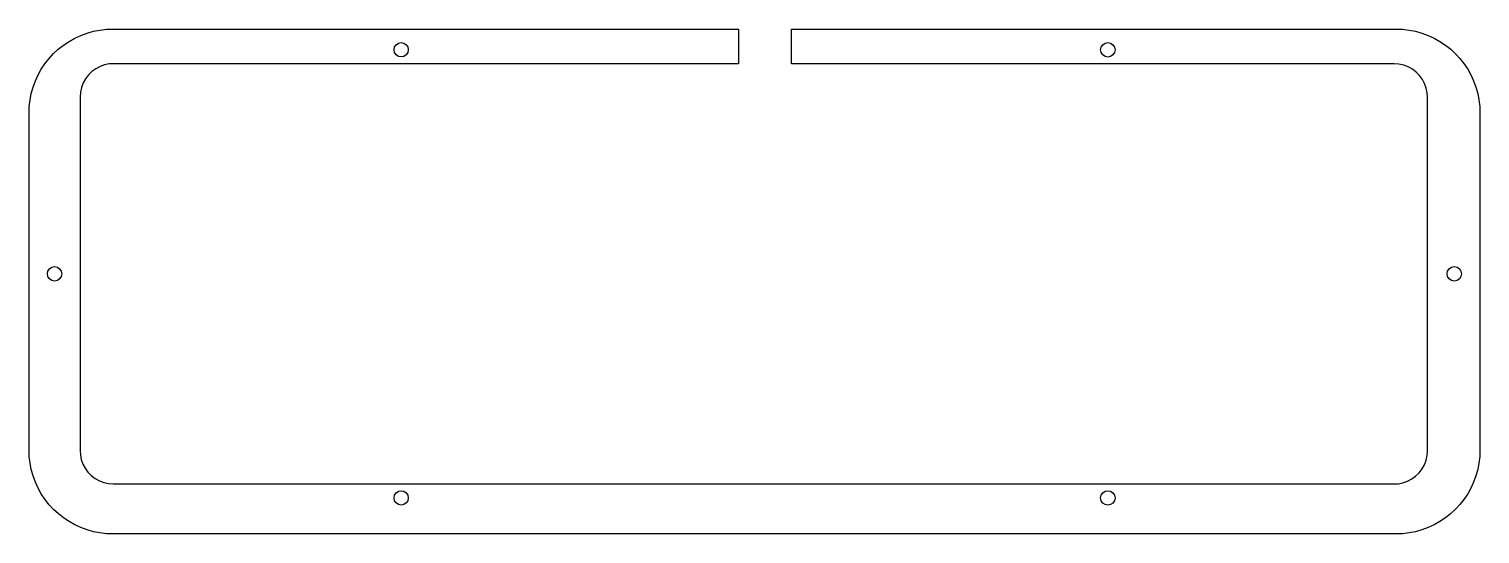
# Model space of a CAD drawing. Header units: millimetres. Extents: x -15 to 314, y -15 to 99.
import ezdxf

# ---------------------------------------------------------------- set-up
doc = ezdxf.new("R2010")
doc.units = ezdxf.units.MM
doc.layers.get('0').update_dxf_attribs({"linetype": 'CONTINUOUS'})

msp = doc.modelspace()

# ---------------------------------------------------------------- linework, layer by layer
msp.add_lwpolyline([(145.7, 99.28), (145.7, 91.44), (4.18, 91.44), (3.27, 91.38), (2.2, 91.17), (1.17, 90.81), (0.21, 90.3), (-0.67, 89.66), (-1.45, 88.9), (-2.11, 88.03), (-2.64, 87.08), (-3.03, 86.06), (-3.26, 85), (-3.34, 83.91), (-3.34, 3.91), (-3.28, 3), (-3.07, 1.93), (-2.71, 0.9), (-2.2, -0.06), (-1.56, -0.94), (-0.8, -1.72), (0.06, -2.38), (1.02, -2.91), (2.04, -3.3), (3.1, -3.53), (4.18, -3.61), (294.19, -3.61), (295.1, -3.56), (296.17, -3.35), (297.2, -2.98), (298.16, -2.48), (299.04, -1.83), (299.82, -1.07), (300.48, -0.21), (301.01, 0.74), (301.4, 1.76), (301.63, 2.83), (301.71, 3.91), (301.71, 83.91), (301.65, 84.83), (301.44, 85.9), (301.08, 86.93), (300.57, 87.89), (299.93, 88.77), (299.17, 89.55), (298.31, 90.21), (297.35, 90.74), (296.33, 91.12), (295.27, 91.36), (294.19, 91.44), (157.7, 91.44), (157.7, 99.28), (294.87, 99.28), (296.07, 99.24), (297.61, 99.05), (299.04, 98.77), (300.46, 98.37), (301.88, 97.85), (303.26, 97.21), (304.54, 96.49), (305.77, 95.67), (306.98, 94.72), (308.06, 93.71), (309.06, 92.64), (309.98, 91.46), (310.82, 90.21), (311.54, 88.92), (312.17, 87.56), (312.7, 86.13), (313.09, 84.73), (313.38, 83.27), (313.56, 81.74), (313.61, 80.54), (313.61, 3.82), (313.56, 2.62), (313.38, 1.09), (313.09, -0.37), (312.69, -1.78), (312.17, -3.2), (311.55, -4.55), (310.82, -5.84), (309.98, -7.1), (309.05, -8.28), (308.06, -9.35), (306.96, -10.37), (305.78, -11.31), (304.54, -12.13), (303.26, -12.85), (301.9, -13.48), (300.46, -14.01), (299.04, -14.41), (297.57, -14.7), (296.11, -14.87), (294.94, -14.92), (3.76, -14.92), (2.6, -14.87), (1.13, -14.7), (-0.33, -14.41), (-1.75, -14.01), (-3.21, -13.47), (-4.55, -12.85), (-5.83, -12.14), (-7.08, -11.3), (-8.26, -10.37), (-9.35, -9.36), (-10.34, -8.3), (-11.29, -7.09), (-12.12, -5.84), (-12.85, -4.55), (-13.47, -3.2), (-14, -1.78), (-14.39, -0.35), (-14.68, 1.08), (-14.86, 2.58), (-14.91, 3.78), (-14.9, 80.54), (-14.86, 81.74), (-14.68, 83.28), (-14.39, 84.71), (-14, 86.13), (-13.47, 87.56), (-12.84, 88.93), (-12.12, 90.21), (-11.29, 91.45), (-10.34, 92.65), (-9.35, 93.72), (-8.28, 94.71), (-7.07, 95.67), (-5.83, 96.49), (-4.55, 97.21), (-3.19, 97.84), (-1.75, 98.37), (-0.33, 98.77), (1.1, 99.05), (2.6, 99.23), (3.8, 99.28)], close=True)
for centre, radius in [((69.35, 94.59), 1.62), ((229.35, 94.58), 1.63), ((-9.12, 43.91), 1.63), ((307.79, 43.91), 1.63), ((69.35, -6.77), 1.62), ((229.35, -6.77), 1.63)]:
    msp.add_circle(centre, radius)

doc.saveas('drawing.dxf')
